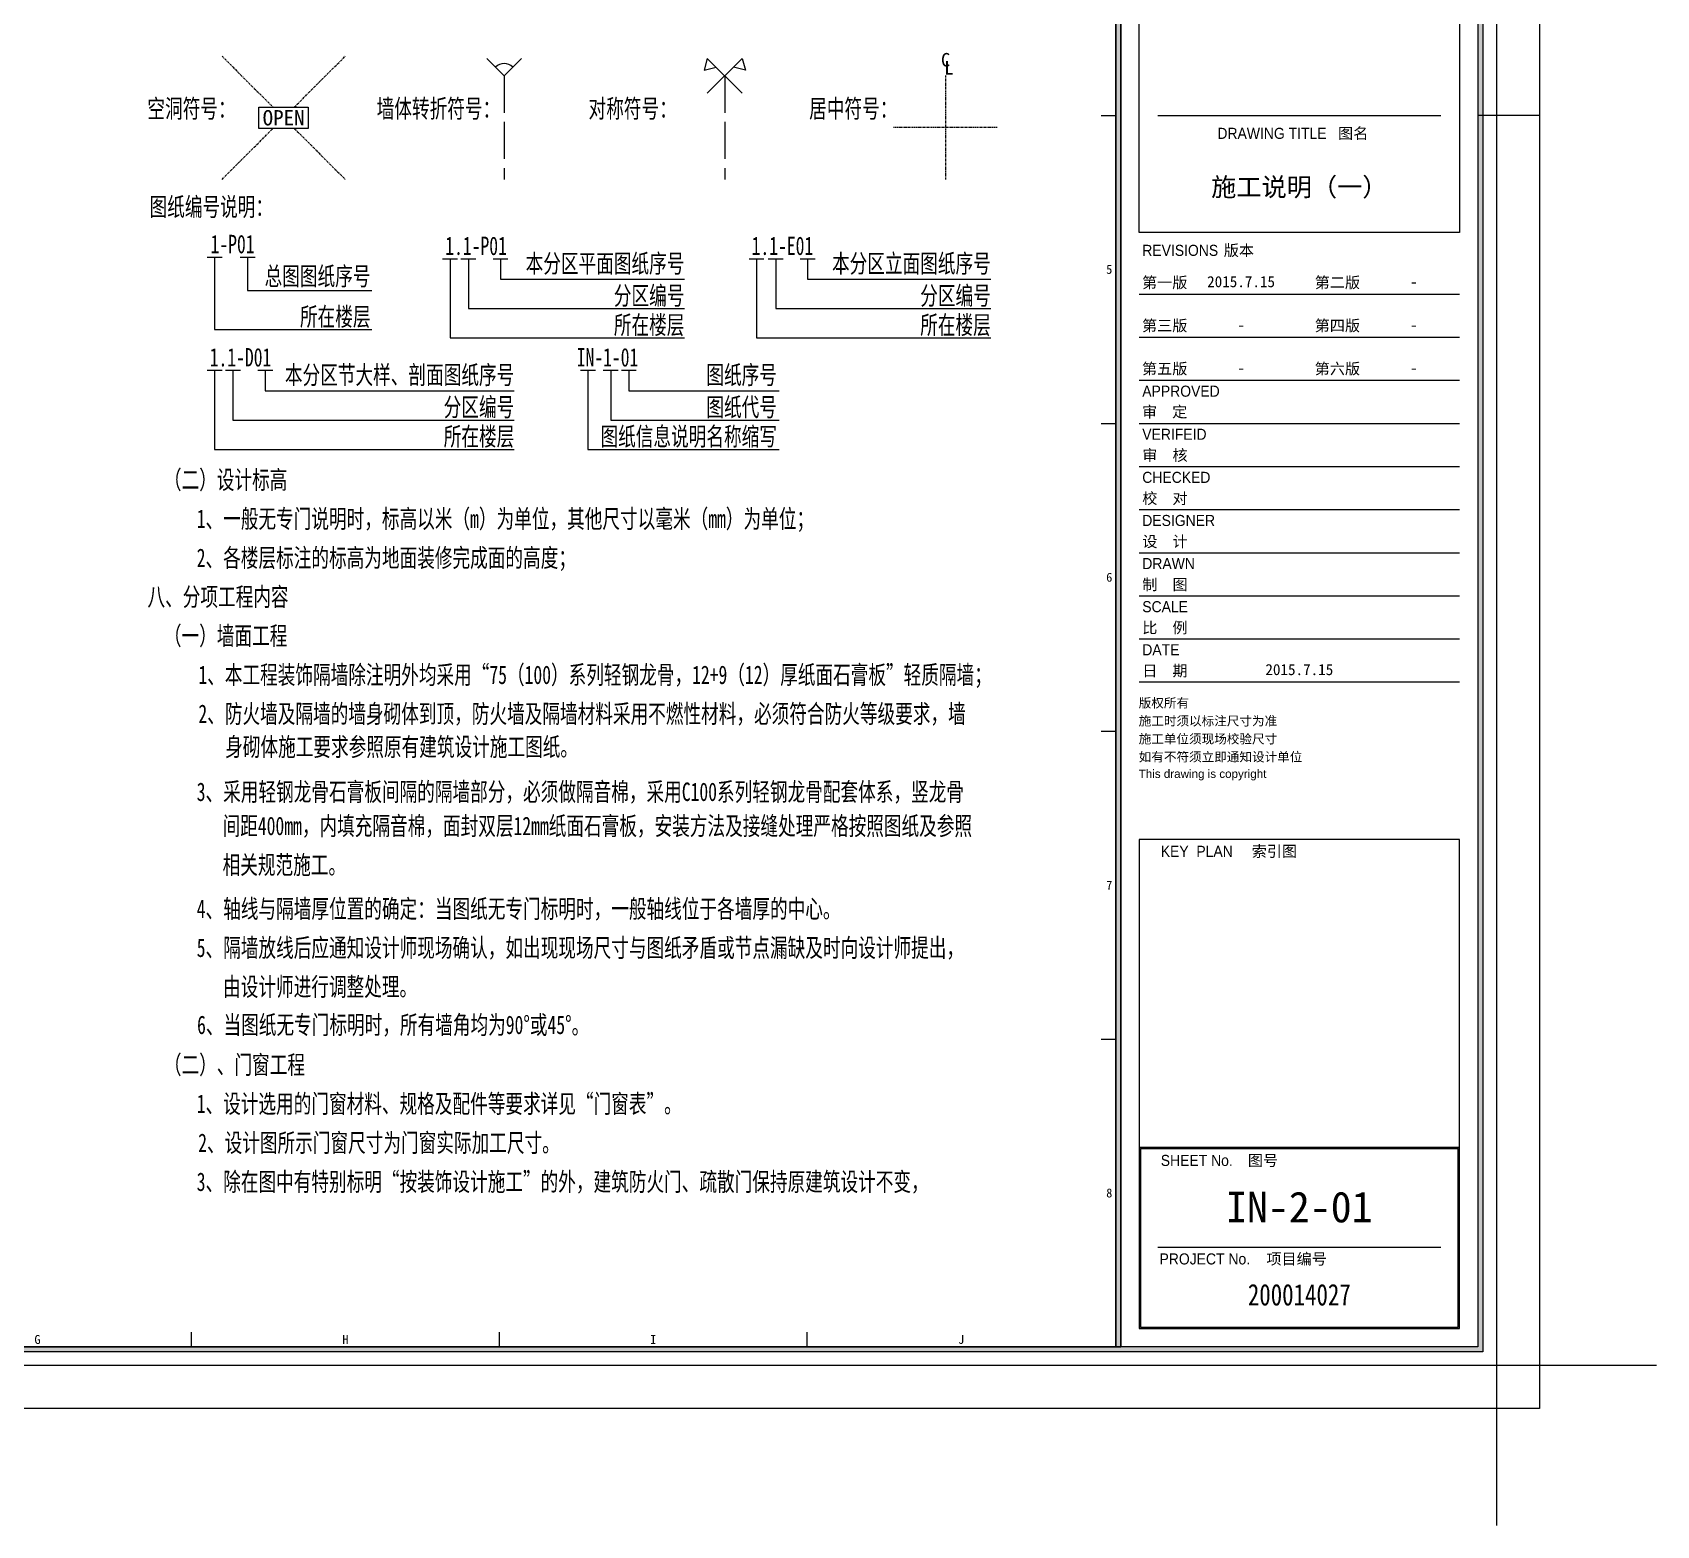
# Paper-space layout '布局1' of a CAD drawing. Header units: millimetres. Extents: x 74 to 2091, y 199 to 657.
# Drawn here: x 442.8 to 706.5, y 199.3 to 441.8 of the extents above; entities that cross this region are included whole.
import ezdxf
from ezdxf.enums import TextEntityAlignment as Align

# ---------------------------------------------------------------- set-up
doc = ezdxf.new("R2010")
doc.units = ezdxf.units.MM
doc.set_wipeout_variables(frame=1)
doc.linetypes.add('ACAD_ISO02W100', pattern=[15, 12, -3])
doc.linetypes.add('CENTER', pattern=[50.8, 31.75, -6.35, 6.35, -6.35])
doc.layers.add('DEFPOINTS(视图框)', color=251, linetype='Continuous', plot=False)
doc.layers.add('W-图框', color=251, linetype='Continuous')
doc.layers.add('W-文字', color=35, linetype='Continuous')
doc.styles.add('A2图框$0$WMF-Arial0', font='ARIAL.TTF')
doc.styles.add('A2图框$0$WMF-黑体0', font='SIMHEI.TTF')
doc.styles.add('A2图框$0$ZZ', font='SIMHEI.TTF')
doc.styles.add('NAME-1', font='SIMHEI.TTF')
doc.styles.add('WORD-2', font='SIMHEI.TTF')
doc.styles.add('WORD-3', font='SimSun.ttf')
doc.styles.add('黑体', font='SIMHEI.TTF')

# ---------------------------------------------------------------- blocks, each defined once
blk = doc.blocks.new('空洞符号')
at = {"color": 4}
blk.add_wipeout([(0, 1.75), (8, 1.75), (8, -1.75), (0, -1.75)], dxfattribs=at)
blk.add_lwpolyline([(0, 1.75), (8, 1.75), (8, -1.75), (0, -1.75)], close=True, dxfattribs=at)
at = {"color": 2, "style": 'NAME-1'}
blk.add_attdef('OPEN', text='', height=2.5, dxfattribs=at).set_placement((4, 0), align=Align.MIDDLE)
blk = doc.blocks.new('*U18')
at = {"color": 2, "linetype": 'ACAD_ISO02W100', "ltscale": 0.5}
blk.add_line((0, 0), (0, -16.82), dxfattribs=at)
at = {"color": 2}
for points in [[(2.83, -2.83), (-2.83, 2.83), (-3.35, 0.9), (-1.41, 1.41)], [(-2.83, -2.83), (2.83, 2.83), (3.35, 0.9), (1.41, 1.41)]]:
    blk.add_lwpolyline(points, dxfattribs=at)
blk = doc.blocks.new('*U17')
at = {"color": 2, "linetype": 'ACAD_ISO02W100', "ltscale": 0.5}
blk.add_line((0, 0), (0, -16.82), dxfattribs=at)
at = {"color": 2}
blk.add_lwpolyline([(-2.83, 2.83), (0, 0), (2.83, 2.83)], dxfattribs=at)
blk.add_arc((0, 0), 2, 45, 135, dxfattribs=at)
blk = doc.blocks.new('A2')
at = {"layer": 'DEFPOINTS(视图框)', "color": 1, "ltscale": 0.5}
blk.add_lwpolyline([(26, 0), (0, 0), (0, -26)], dxfattribs=at)
at = {"layer": 'W-图框', "color": 35, "lineweight": 0, "style": 'NAME-1'}
for tag, height, p in [('目录（一）', 3, (-32, 191.44)), ('1:100', 1.8, (-32, 120))]:
    blk.add_attdef(tag, text='', height=height, dxfattribs=at).set_placement(p, align=Align.MIDDLE)
at = {"layer": 'W-图框', "color": 35, "style": 'NAME-1'}
blk.add_attdef('IN-1-01', text='', height=5, dxfattribs=at).set_placement((-32, 25.7), align=Align.MIDDLE)
blk = doc.blocks.new('A2 图框')
at = {"layer": 'W-图框', "ltscale": 0.5}
h = blk.add_hatch(color=161, dxfattribs=at)
h.paths.add_polyline_path([(-562, 403), (-3, 403), (-3, 3), (-562, 3)], flags=16)
h.paths.add_polyline_path([(-562.8, 403.8), (-2.2, 403.8), (-2.2, 2.2), (-562.8, 2.2)])
at = {"layer": 'W-图框', "linetype": 'ByBlock'}
blk.add_hatch(color=161, dxfattribs=at).paths.add_polyline_path([(-61.8, 403), (-61, 403), (-61, 3), (-61.8, 3)])
h = blk.add_hatch(color=161, dxfattribs=at)
h.paths.add_polyline_path([(-57.8, 6.2), (-6.2, 6.2), (-6.2, 35.2), (-57.8, 35.2)], flags=16)
h.paths.add_polyline_path([(-58, 6), (-6, 6), (-6, 35.4), (-58, 35.4)])
at = {"layer": 'W-图框', "color": 7}
for p, q in [((-64.2, 203), (-61.8, 203)), ((7, 203), (-3, 203)), ((-64.2, 153), (-61.8, 153)), ((-64.2, 103), (-61.8, 103)), ((-64.2, 53), (-61.8, 53)), ((-211.9, 3), (-211.9, 5.4)), ((-161.9, 3), (-161.9, 5.4)), ((-111.9, 3), (-111.9, 5.4))]:
    blk.add_line(p, q, dxfattribs=at)
at = {"layer": 'W-图框', "linetype": 'ByBlock', "ltscale": 0.01}
for p, q in [((-55, 203), (-9, 203)), ((-58, 174), (-6, 174)), ((-58, 167), (-6, 167)), ((-58, 160), (-6, 160)), ((-58, 153), (-6, 153)), ((-58, 146), (-6, 146)), ((-58, 139), (-6, 139)), ((-58, 132), (-6, 132)), ((-58, 125), (-6, 125)), ((-58, 118), (-6, 118)), ((-58, 111), (-6, 111)), ((-55, 19.2), (-9, 19.2))]:
    blk.add_line(p, q, dxfattribs=at)
at = {"layer": 'W-图框', "color": 251, "ltscale": 0.01}
for points in [[(-587, 413), (7, 413), (7, -7), (-587, -7)], [(-580, 406), (0, 406), (0, 0), (-580, 0)]]:
    blk.add_lwpolyline(points, close=True, dxfattribs=at)
at = {"layer": 'W-图框', "color": 161, "ltscale": 0.5}
for points in [[(-562.8, 403.8), (-2.2, 403.8), (-2.2, 2.2), (-562.8, 2.2)], [(-562, 403), (-3, 403), (-3, 3), (-562, 3)]]:
    blk.add_lwpolyline(points, close=True, dxfattribs=at)
at = {"layer": 'W-图框', "color": 161, "linetype": 'ByBlock'}
for points in [[(-562, 403), (-562, 3), (-61, 3), (-61, 403)], [(-61.8, 403), (-61, 403), (-61, 3), (-61.8, 3)], [(-3, 3), (-61, 3), (-61, 403), (-3, 403)], [(-3, 3), (-61, 3), (-61, 403), (-3, 403)], [(-58, 295), (-6, 295), (-6, 184), (-58, 184)], [(-58, 35.4), (-6, 35.4), (-6, 85.4), (-58, 85.4)], [(-58, 6), (-6, 6), (-6, 35.4), (-58, 35.4)], [(-57.8, 6.2), (-6.2, 6.2), (-6.2, 35.2), (-57.8, 35.2)]]:
    blk.add_lwpolyline(points, close=True, dxfattribs=at)
at = {"layer": 'W-图框', "color": 1, "ltscale": 0.01}
blk.add_lwpolyline([(26, 0), (0, 0), (0, -26)], dxfattribs=at)
at = {"layer": 'W-图框', "lineweight": 0, "style": 'A2图框$0$WMF-Arial0', "width": 0.9}
for s, p in [('DRAWING TITLE    ', (-45.3, 199.2)), ('REVISIONS  ', (-57.5, 180.2)), ('APPROVED', (-57.5, 157.33)), ('VERIFEID', (-57.5, 150.33)), ('CHECKED', (-57.5, 143.33)), ('DESIGNER', (-57.5, 136.33)), ('DRAWN', (-57.5, 129.33)), ('SCALE  ', (-57.5, 122.33)), ('DATE  ', (-57.5, 115.33)), ('KEY  PLAN', (-54.5, 82.6)), ('SHEET No.', (-54.5, 32.4)), ('PROJECT No.', (-54.7, 16.4))]:
    blk.add_text(s, height=1.8, dxfattribs=at).set_placement(p)
at = {"layer": 'W-图框', "lineweight": 0}
for s, height, style, p in [('                图名', 1.8, 'A2图框$0$WMF-黑体0', (-45.3, 199.2)), ('            版本', 1.8, '黑体', (-58.96, 180.2)), ('第一版', 1.8, '黑体', (-57.54, 174.98)), ('第二版', 1.8, '黑体', (-29.5, 174.98)), ('第三版', 1.8, '黑体', (-57.54, 167.98)), ('第四版', 1.8, '黑体', (-29.5, 167.98)), ('第五版', 1.8, '黑体', (-57.54, 160.98)), ('第六版', 1.8, '黑体', (-29.5, 160.98)), ('审  定', 1.8, '黑体', (-57.54, 153.98)), ('审  核', 1.8, '黑体', (-57.5, 146.92)), ('校  对', 1.8, '黑体', (-57.5, 139.92)), ('设  计', 1.8, '黑体', (-57.5, 132.92)), ('制  图', 1.8, '黑体', (-57.5, 125.92)), ('比  例', 1.8, '黑体', (-57.5, 118.92)), ('日  期', 1.8, '黑体', (-57.5, 111.92)), ('版权所有', 1.499, 'A2图框$0$WMF-黑体0', (-58.08, 106.85)), ('施工时须以标注尺寸为准', 1.4986, 'A2图框$0$WMF-黑体0', (-58.08, 103.93)), ('施工单位须现场校验尺寸', 1.4986, 'A2图框$0$WMF-黑体0', (-58.08, 101.01)), ('如有不符须立即通知设计单位', 1.4986, 'A2图框$0$WMF-黑体0', (-58.08, 98.09)), ('This drawing is copyright', 1.3487, 'A2图框$0$WMF-Arial0', (-58.08, 95.42)), ('           索引图', 1.8, 'A2图框$0$WMF-黑体0', (-53.2, 82.6)), ('           图号', 1.8, 'A2图框$0$WMF-黑体0', (-53.82, 32.4)), ('              项目编号', 1.8, 'A2图框$0$WMF-黑体0', (-54.49, 16.4))]:
    blk.add_text(s, height=height, dxfattribs=dict(at, style=style)).set_placement(p)
at = {"layer": 'W-图框', "lineweight": 0, "ltscale": 150, "style": 'A2图框$0$ZZ'}
for s, p in [('5', (-62.86, 178)), ('6', (-62.86, 128)), ('7', (-62.86, 78)), ('8', (-62.86, 28)), ('G', (-236.9, 4.22)), ('H', (-186.9, 4.22)), ('I', (-136.9, 4.22)), ('J', (-86.9, 4.22))]:
    blk.add_text(s, height=1.45, dxfattribs=at).set_placement(p, align=Align.MIDDLE)
at = {"layer": 'W-图框', "color": 35, "lineweight": 0, "style": 'WORD-3', "width": 0.65}
blk.add_attdef('建设单位', text='', height=3, dxfattribs=at).set_placement((-32, 300.49), align=Align.MIDDLE)
at = {"layer": 'W-图框', "color": 35, "ltscale": 1000, "style": 'WORD-2'}
for tag, height, width, p in [('项目名称英文翻译', 3.5, 0.8, (-21.14, 246.28)), ('项目名称', 7, 0.7, (-41.38, 246.28)), ('项目名称', 7, 0.7, (-30.73, 246.28))]:
    blk.add_attdef(tag, text='', height=height, rotation=90, dxfattribs=dict(at, width=width)).set_placement(p, align=Align.MIDDLE)
at = {"layer": 'W-图框', "color": 35, "lineweight": 0, "style": 'WORD-2'}
for tag, p in [('2013.01.01', (-41.46, 176)), ('2013.03.01', (-13.42, 176)), ('2013.05.01', (-41.46, 169)), ('2013.06.01', (-13.42, 169)), ('2013.08.01', (-41.46, 162)), ('2013.09.01', (-13.42, 162)), ('2013.09.01', (-32, 113))]:
    blk.add_attdef(tag, text='', height=1.8, dxfattribs=at).set_placement(p, align=Align.MIDDLE)
at = {"layer": 'W-图框', "color": 35, "ltscale": 1000, "style": 'WORD-2', "width": 0.78}
blk.add_attdef('FS2011000', text='', height=3.5, dxfattribs=at).set_placement((-32, 11.45), align=Align.MIDDLE)

psp = doc.layouts.new('布局1')

# ---------------------------------------------------------------- linework, layer by layer
at = {"color": 1, "linetype": 'CENTER', "ltscale": 0.01}
for p, q in [((473.56, 417.93), (493.56, 437.93)), ((473.56, 437.93), (493.56, 417.93))]:
    psp.add_line(p, q, dxfattribs=at)
at = {"color": 251, "linetype": 'CENTER', "ltscale": 0.01}
for p, q in [((591.01, 434.8), (591.01, 417.93)), ((599.45, 426.36), (582.57, 426.36))]:
    psp.add_line(p, q, dxfattribs=at)
at = {"layer": 'DEFPOINTS(视图框)', "ltscale": 0.01}
psp.add_lwpolyline([(118.46, 628.3), (618.69, 628.3), (618.69, 228.3), (118.46, 228.3)], close=True, dxfattribs=at)
at = {"layer": 'W-文字', "ltscale": 0.01}
for p, q in [((471.13, 405.3), (473.56, 405.3)), ((476.49, 405.3), (478.92, 405.3)), ((509.37, 405.02), (511.8, 405.02)), ((512.36, 405.02), (514.79, 405.02)), ((517.56, 405.02), (519.99, 405.02)), ((559.13, 405.02), (561.56, 405.02)), ((562.25, 405.02), (564.68, 405.02)), ((567.44, 405.02), (569.87, 405.02)), ((471.13, 386.92), (473.56, 386.92)), ((474.13, 386.92), (476.56, 386.92)), ((479.37, 386.92), (481.8, 386.92)), ((531.75, 386.92), (534.18, 386.92)), ((535.46, 386.92), (537.89, 386.92)), ((538.4, 386.92), (540.83, 386.92))]:
    psp.add_line(p, q, dxfattribs=at)
for points in [[(472.34, 405.3), (472.34, 393.53), (497.86, 393.53)], [(477.71, 405.3), (477.71, 399.86), (497.86, 399.86)], [(510.59, 405.02), (510.59, 392.17), (548.64, 392.17)], [(513.58, 405.02), (513.58, 396.93), (548.64, 396.93)], [(518.78, 405.02), (518.78, 401.7), (548.64, 401.7)], [(560.34, 405.02), (560.34, 392.17), (598.39, 392.17)], [(563.46, 405.02), (563.46, 396.93), (598.39, 396.93)], [(568.65, 405.02), (568.65, 401.7), (598.39, 401.7)], [(472.34, 386.92), (472.34, 374.07), (521.01, 374.07)], [(475.34, 386.92), (475.34, 378.83), (521.01, 378.83)], [(480.59, 386.92), (480.59, 383.6), (521.01, 383.6)], [(532.97, 386.92), (532.97, 374.07), (564.05, 374.07)], [(536.68, 386.92), (536.68, 378.83), (564.05, 378.83)], [(539.61, 386.92), (539.61, 383.6), (564.05, 383.6)]]:
    psp.add_lwpolyline(points, dxfattribs=at)

# ---------------------------------------------------------------- block references
at = {"color": 4, "linetype": 'ACAD_ISO02W100', "ltscale": 0.5}
psp.add_blockref('*U17', (519.37, 434.75), dxfattribs=at)
psp.add_blockref('*U18', (555.19, 434.75))
at = {"layer": 'W-图框'}
ref = psp.add_blockref('A2', (680.49, 225.3), dxfattribs=at)
ref.add_attrib('目录（一）', '施工说明（一）', dxfattribs={"color": 35, "lineweight": 0, "height": 3, "style": 'NAME-1'}).set_placement((648.49, 416.74), align=Align.MIDDLE)
ref.add_attrib('IN-1-01', 'IN-2-01', dxfattribs={"color": 35, "height": 5, "style": 'NAME-1'}).set_placement((648.49, 251), align=Align.MIDDLE)

# ---------------------------------------------------------------- texts
at = {"color": 2, "style": 'NAME-1'}
for s, p in [('C', (591.05, 437.35)), ('L', (591.59, 436.05))]:
    psp.add_text(s, height=2.2, dxfattribs=at).set_placement(p, align=Align.MIDDLE_CENTER)
at = {"layer": 'W-文字', "ltscale": 0.01, "style": 'WORD-2', "width": 0.7}
for s, p in [('空洞符号：', (461.45, 427.93)), ('墙体转折符号：', (498.67, 427.93)), ('对称符号：', (533.08, 427.93)), ('居中符号：', (568.9, 427.93)), ('图纸编号说明：', (461.79, 411.97)), ('1-P01', (471.7, 405.92)), ('1.1-P01', (509.81, 405.64)), ('1.1-E01', (559.56, 405.64)), ('1.1-D01', (471.56, 387.54)), ('IN-1-01', (531.15, 387.54)), ('（二）设计标高', (464.12, 367.64)), ('1、一般无专门说明时，标高以米（m）为单位，其他尺寸以毫米（mm）为单位；', (469.45, 361.31)), ('2、各楼层标注的标高为地面装修完成面的高度；', (469.45, 354.97)), ('八、分项工程内容', (461.45, 348.64)), ('（一）墙面工程', (464.12, 342.31)), ('1、本工程装饰隔墙除注明外均采用“75（100）系列轻钢龙骨，12+9（12）厚纸面石膏板”轻质隔墙；', (469.72, 335.97)), ('2、防火墙及隔墙的墙身砌体到顶，防火墙及隔墙材料采用不燃性材料，必须符合防火等级要求，墙', (469.72, 329.64)), ('身砌体施工要求参照原有建筑设计施工图纸。', (474.07, 324.27)), ('3、采用轻钢龙骨石膏板间隔的隔墙部分，必须做隔音棉，采用C100系列轻钢龙骨配套体系，竖龙骨', (469.45, 316.97)), ('间距400mm，内填充隔音棉，面封双层12mm纸面石膏板，安装方法及接缝处理严格按照图纸及参照', (473.65, 311.43)), ('相关规范施工。', (473.65, 305.1)), ('4、轴线与隔墙厚位置的确定：当图纸无专门标明时，一般轴线位于各墙厚的中心。', (469.45, 297.97)), ('5、隔墙放线后应通知设计师现场确认，如出现现场尺寸与图纸矛盾或节点漏缺及时向设计师提出，', (469.45, 291.64)), ('   由设计师进行调整处理。', (469.45, 285.31)), ('6、当图纸无专门标明时，所有墙角均为90°或45°。', (469.51, 279.12)), ('（二）、门窗工程', (464.12, 272.64)), ('1、设计选用的门窗材料、规格及配件等要求详见“门窗表”。', (469.45, 266.31)), ('2、设计图所示门窗尺寸为门窗实际加工尺寸。', (469.69, 259.97)), ('3、除在图中有特别标明“按装饰设计施工”的外，建筑防火门、疏散门保持原建筑设计不变，', (469.45, 253.64))]:
    psp.add_text(s, height=3, dxfattribs=at).set_placement(p)
for s, p in [('本分区平面图纸序号', (548.64, 402.77)), ('本分区立面图纸序号', (598.39, 402.77)), ('总图图纸序号', (497.66, 400.71)), ('分区编号', (548.64, 397.55)), ('分区编号', (598.39, 397.55)), ('所在楼层', (497.67, 394.14)), ('所在楼层', (548.64, 392.79)), ('所在楼层', (598.39, 392.79)), ('本分区节大样、剖面图纸序号', (521.01, 384.67)), ('图纸序号', (563.66, 384.67)), ('分区编号', (521.01, 379.45)), ('图纸代号', (563.66, 379.45)), ('所在楼层', (521.01, 374.68)), ('图纸信息说明名称缩写', (563.66, 374.68))]:
    psp.add_text(s, height=3, dxfattribs=at).set_placement(p, align=Align.RIGHT)

# ---------------------------------------------------------------- next in the draw order: block references
psp.add_blockref('空洞符号', (479.56, 427.93)).add_auto_attribs({'OPEN': 'OPEN'})

# ---------------------------------------------------------------- next in the draw order: block references
at = {"layer": 'W-图框'}
ref = psp.add_blockref('A2 图框', (680.49, 225.3), dxfattribs=at)
ref.add_attrib('2013.01.01', '2015.7.15', dxfattribs={"color": 35, "lineweight": 0, "height": 1.8, "style": 'WORD-2'}).set_placement((639.03, 401.3), align=Align.MIDDLE)
ref.add_attrib('2013.03.01', '-', dxfattribs={"color": 35, "lineweight": 0, "height": 1.8, "style": 'WORD-2'}).set_placement((667.07, 401.3), align=Align.MIDDLE)
ref.add_attrib('2013.05.01', '-', dxfattribs={"color": 35, "lineweight": 0, "height": 1.8, "style": 'WORD-2'}).set_placement((639.03, 394.3), align=Align.MIDDLE)
ref.add_attrib('2013.06.01', '-', dxfattribs={"color": 35, "lineweight": 0, "height": 1.8, "style": 'WORD-2'}).set_placement((667.07, 394.3), align=Align.MIDDLE)
ref.add_attrib('2013.08.01', '-', dxfattribs={"color": 35, "lineweight": 0, "height": 1.8, "style": 'WORD-2'}).set_placement((639.03, 387.3), align=Align.MIDDLE)
ref.add_attrib('2013.09.01', '-', dxfattribs={"color": 35, "lineweight": 0, "height": 1.8, "style": 'WORD-2'}).set_placement((667.07, 387.3), align=Align.MIDDLE)
ref.add_attrib('2013.09.01', '2015.7.15', dxfattribs={"color": 35, "lineweight": 0, "height": 1.8, "style": 'WORD-2'}).set_placement((648.49, 338.3), align=Align.MIDDLE)
ref.add_attrib('FS2011000', '200014027', dxfattribs={"color": 35, "ltscale": 1000, "height": 3.5, "style": 'WORD-2', "width": 0.78}).set_placement((648.49, 236.76), align=Align.MIDDLE)

doc.saveas('drawing.dxf')
